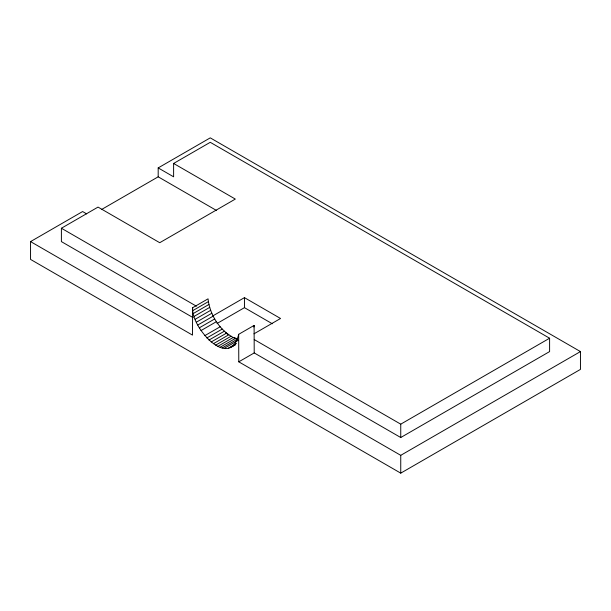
<?xml version="1.0" encoding="UTF-8"?>
<svg xmlns="http://www.w3.org/2000/svg" width="611" height="611" viewBox="0 0 611 611"><rect width="100%" height="100%" fill="white"/><g stroke="black" fill="none" stroke-linecap="round" stroke-linejoin="round"><path stroke-width="0.92" d="M235.709 338.792C220.365 331.529 209.886 315.559 208.046 298.832L192.625 307.738L192.511 335.111L30.55 241.605L30.55 259.415L400.747 473.143L580.45 369.395L580.45 351.585L210.253 137.857L158.188 167.91L158.188 176.816L216.447 210.451M158.188 167.91L173.616 176.816L173.616 163.458L210.253 142.31L549.602 338.227L549.602 351.585L400.747 437.522L254.214 352.921L254.1 325.419L238.672 334.324C230.003 371.137 190.808 327.313 192.625 307.738M253.878 327.022L254.1 325.419M30.55 241.605L82.607 211.543L86.67 213.888M193.122 317.651L61.398 241.605L61.398 228.247L98.035 207.091L159.731 242.712L235.319 199.079L173.616 163.458M101.647 209.458L158.188 176.816M192.954 310.525L208.382 301.62M193.511 313.382L208.931 304.477M194.275 316.292L209.695 307.386M195.245 319.225L210.673 310.319M196.414 322.15L211.834 313.244M213.025 315.788L244.453 297.641L280.541 318.484L253.955 333.835M197.765 325.037L213.186 316.131M199.285 327.855L214.713 318.95M200.973 330.589L216.393 321.684M217.058 323.479L244.453 307.661L272.338 323.769M204.746 335.676L220.166 326.77M206.793 337.982L222.221 329.077M208.931 340.098L224.359 331.193M211.139 342.007L226.559 333.102M213.384 343.695L228.804 334.782L225.65 332.987M215.652 345.131L231.073 336.226M217.921 346.307L233.341 337.402L237.794 338.952L222.366 347.858M220.166 347.224L235.586 338.318M224.504 348.209L238.305 340.243M228.506 348.049L236.51 343.428M230.324 347.537L235.197 344.726M232.012 346.75L235.258 344.871M238.672 334.324L238.786 361.827L254.214 352.921M254.214 339.563L400.747 424.164L549.602 338.227M238.786 361.827L400.747 455.332L580.45 351.585M61.398 228.247L196.414 306.195M400.747 424.164L400.747 437.522M400.747 455.332L400.747 473.143M244.453 297.641L244.453 307.661"/></g></svg>
